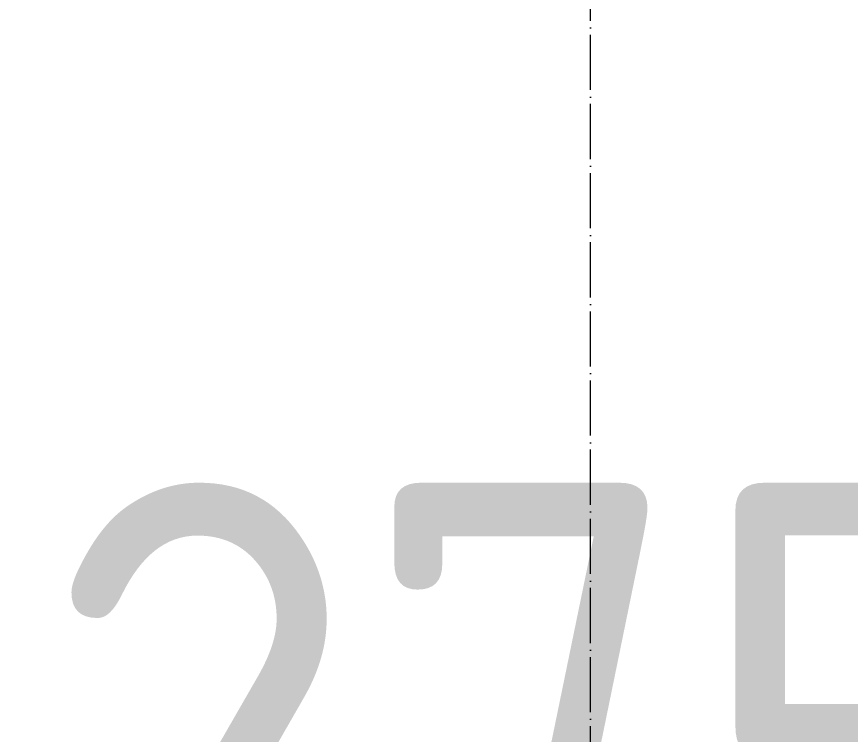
# Model space of a CAD drawing. Header units: millimetres. Extents: x -60946 to 138510, y -262288 to 24501.
# Drawn here: x -13799 to -13496.2, y -133492.8 to -133232.2 of the extents above; entities that cross this region are included whole.
import ezdxf

# ---------------------------------------------------------------- set-up
doc = ezdxf.new("R2010")
doc.units = ezdxf.units.MM
doc.linetypes.add('ADSK_Линия сетки', pattern=[25, 20, -2.5, 0, -2.5])
doc.layers.add('Оси', color=7, linetype='Continuous', lineweight=9)
doc.layers.add('Размеры', color=7, linetype='Continuous', lineweight=9)
doc.styles.add('GOST Common_3', font='', dxfattribs={"width": 0.9, "height": 200})
doc.styles.get('GOST Common_3').set_extended_font_data('GOST Common')
doc.dimstyles.new('ADSK_Основной_2_0_2', dxfattribs={"dimscale": 304.8, "dimtxt": 201.142999, "dimasz": 0.463911, "dimexe": 0.328084, "dimexo": 0.328084, "dimgap": 0.164042, "dimtad": 1, "dimdec": 3, "dimrnd": 0.001, "dimdsep": 46, "dimtxsty": 'GOST Common_3', "dimblk1": 'OBLIQUE', "dimblk2": 'OBLIQUE', "dimsah": 1, "dimcen": 0.09, "dimdle": 0.328084, "dimazin": 2, "dimtfac": 1, "dimtdec": 4, "dimtix": 1, "dimtmove": 0, "dimatfit": 3, "dimfxl": 1, "dimtvp": 1, "dimtolj": 1, "dimtzin": 0, "dimlwd": 20, "dimlwe": 20, "dimarcsym": 2})

# ---------------------------------------------------------------- blocks, each defined once
blk = doc.blocks.new('_Oblique')
at = {"color": 0, "linetype": 'ByBlock', "lineweight": -2}
blk.add_line((-0.5, -0.5), (0.5, 0.5), dxfattribs=at)
blk = doc.blocks.new('*D5571')
at = {"layer": 'Defpoints', "color": 0, "transparency": 16777216}
for p in [(-14290.64, -133017.78), (-13015.64, -133551.45), (-13015.64, -133651.43)]:
    blk.add_point(p, dxfattribs=at)
at = {"layer": 'Размеры', "color": 0, "lineweight": 20, "transparency": 16777216}
for p, q in [((-14290.64, -133117.78), (-14290.64, -133751.43)), ((-14390.64, -133651.43), (-12915.64, -133651.43)), ((-13015.64, -133651.45), (-13015.64, -133751.43))]:
    blk.add_line(p, q, dxfattribs=at)
at = {"layer": 'Размеры', "color": 0, "lineweight": 20, "transparency": 16777216, "xscale": 141.4, "yscale": 141.4, "zscale": 141.4, "rotation": 180}
blk.add_blockref('_Oblique', (-14290.64, -133651.43), dxfattribs=at)
at = {"layer": 'Размеры', "color": 0, "lineweight": 20, "transparency": 16777216, "xscale": 141.4, "yscale": 141.4, "zscale": 141.4}
blk.add_blockref('_Oblique', (-13015.64, -133651.43), dxfattribs=at)
at = {"layer": 'Размеры', "color": 0, "lineweight": 9, "transparency": 16777216, "insert": (-13653.14, -133501.43), "char_height": 200, "width": 560.473, "attachment_point": 5, "style": 'GOST Common_3'}
blk.add_mtext('\\A1;1275', dxfattribs=at)

msp = doc.modelspace()

# ---------------------------------------------------------------- linework, layer by layer
at = {"layer": 'Оси', "linetype": 'ADSK_Линия сетки', "lineweight": 5}
msp.add_line((-13590.6385, -161571.6329), (-13590.6385, -126096.8365), dxfattribs=at)

# ---------------------------------------------------------------- dimensions: what is measured, and where the dimension line sits
at = {"layer": 'Размеры', "lineweight": 9}
dim = msp.add_linear_dim(base=(-13015.6385, -133651.4318), p1=(-14290.6385, -133017.7816), p2=(-13015.6385, -133551.4469), dimstyle='ADSK_Основной_2_0_2', override={"dimpost": '<>', "dimfxl": 1382.180762}, dxfattribs=at)
dim.commit()
dim.dimension.update_dxf_attribs({"geometry": '*D5571', "text_midpoint": (-13653.1385, -133501.4318)})

doc.saveas('drawing.dxf')
